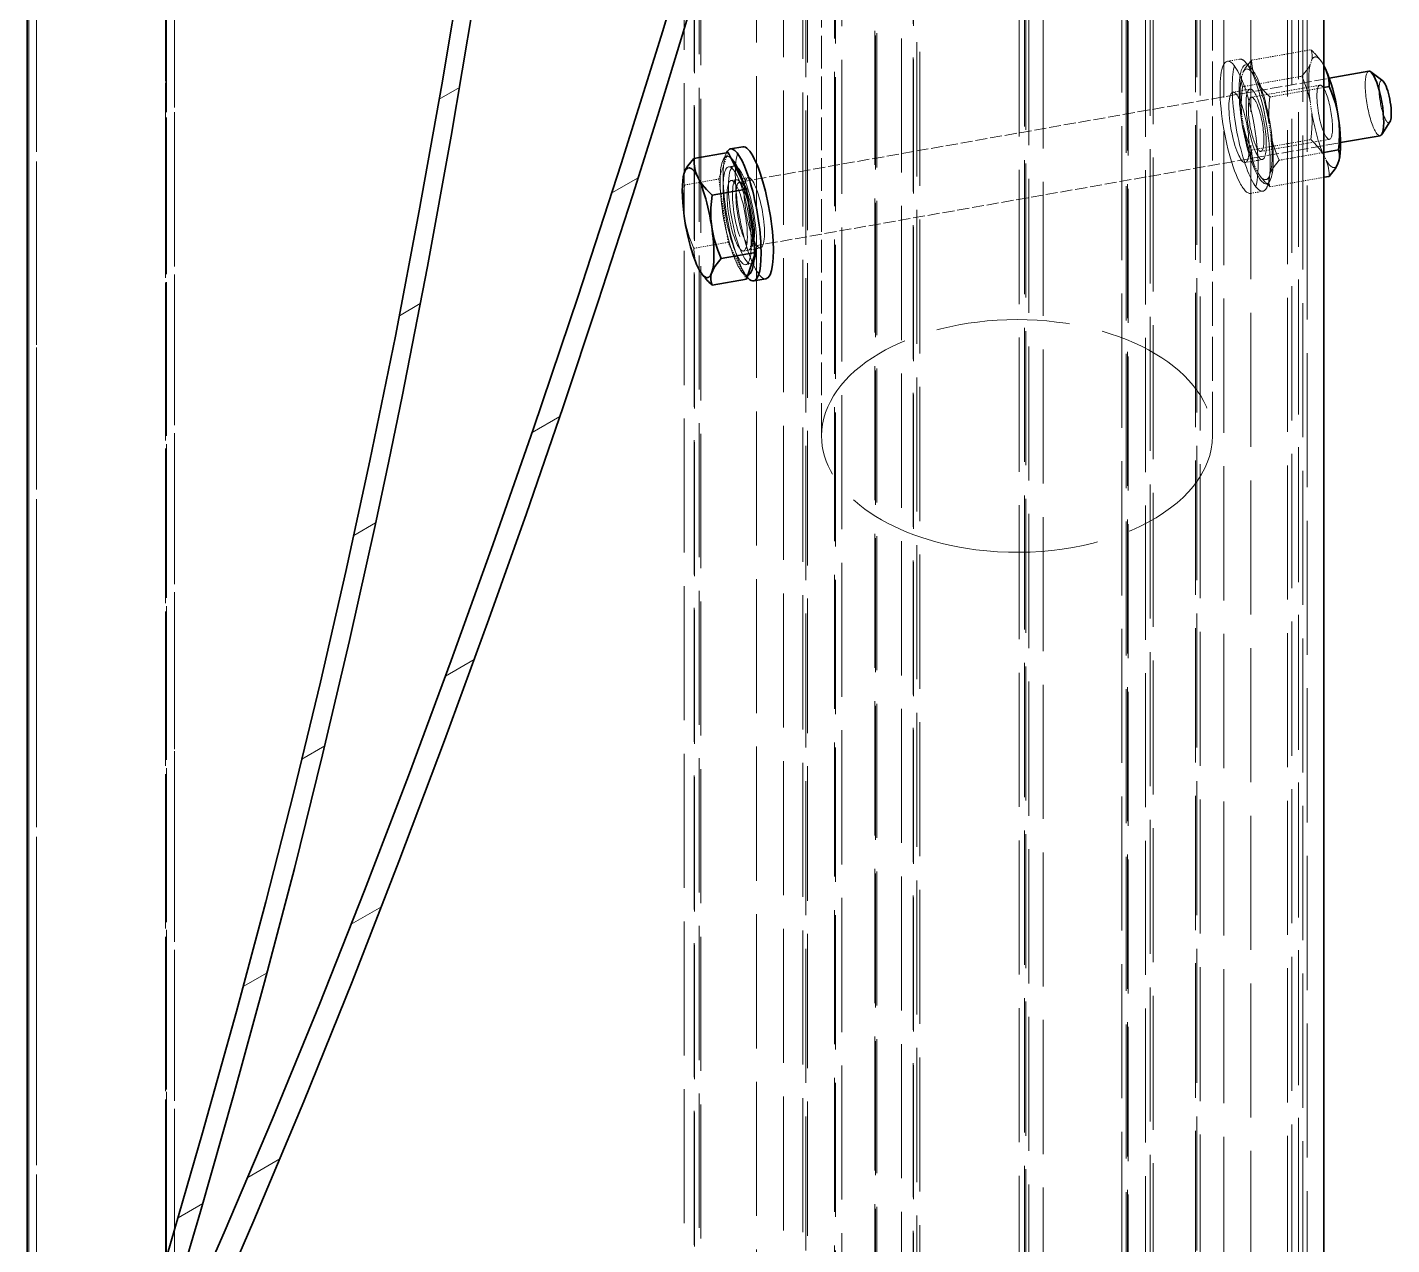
# Model space of a CAD drawing. Header units: millimetres. Extents: x 11674 to 41081, y 10956 to 31751.
# Drawn here: x 22331.5 to 22453.7, y 18939.6 to 19048.5 of the extents above; entities that cross this region are included whole.
import ezdxf

# ---------------------------------------------------------------- set-up
doc = ezdxf.new("R2010")
doc.units = ezdxf.units.MM
doc.linetypes.add('DASHED', pattern=[15, 12, -3])

# ---------------------------------------------------------------- blocks, each defined once
blk = doc.blocks.new('A$C55E021B5')
at = {"color": 7, "linetype": 'DASHED', "lineweight": 13}
for p, q in [((1304.988208062234, 385.9509767550335), (1304.988208062234, 1035.811359586456)), ((1292.613485611728, 377.0206962487719), (1292.613485611728, 1028.381170282402)), ((1293.344991788486, 376.5421044417017), (1293.344991788486, 1027.979711635999)), ((1293.446157536338, 376.7561089082446), (1293.446157536338, 1028.1593838353)), ((1216.541420866022, 312.7213948656863), (1216.541420866022, 971.2303047292226)), ((1216.417366939932, 312.418355385802), (1216.417366939932, 970.9437447375676)), ((1217.023445899933, 311.840886648657), (1217.023445899933, 970.3971750410565)), ((1214.860055292127, 310.775213069428), (1214.860055292127, 969.3866619714827)), ((1216.135842347503, 311.055593253026), (1216.135842347503, 969.6528514845122)), ((1245.651063722893, 304.1908563925244), (1245.651063722893, 963.0930995991512)), ((1247.010163747225, 304.597235997353), (1247.010163747225, 963.4840296836628)), ((1245.513734653461, 303.2198254304531), (1245.513734653461, 962.1572019907471)), ((1246.084565818877, 302.4922102439741), (1246.084565818877, 961.4549926821201)), ((1246.119813613463, 302.6534574597899), (1246.119813613463, 961.610632294236)), ((1205.285930331782, 298.6959770000831), (1205.285930331782, 957.7718270387559)), ((1205.026836154037, 297.9521112070943), (1205.026836154037, 957.0467295518902)), ((1205.687846741741, 296.8082744992862), (1205.687846741741, 955.9288709264074)), ((1207.260722350897, 295.1496826627117), (1207.260722350897, 954.3031236256065)), ((1207.326640304163, 295.5702529379923), (1207.326640304163, 954.7160263611295)), ((1207.436961323358, 295.3803954994364), (1207.436961323358, 954.5297165902157)), ((1240.537386939264, 290.236048556777), (1240.537386939264, 949.4510587192199)), ((1236.378604951882, 288.7848236151331), (1236.378604951882, 948.0075013172172)), ((1238.105289118816, 288.9440108947747), (1238.105289118816, 948.1661163925019)), ((1235.955173654351, 288.4899094384455), (1235.955173654351, 947.7136171085585)), ((1235.959293526466, 288.4526017079188), (1235.959293526466, 947.6765382597514)), ((1201.096478185602, 287.1477466661308), (1201.096478185602, 946.3732853904658)), ((1236.096622595898, 287.1484333114058), (1236.096622595898, 946.3742009175767)), ((1198.701001450405, 285.3242455051804), (1198.701001450405, 944.5456643575162)), ((1200.814495829618, 285.5176506113785), (1200.814495829618, 944.7399849908252)), ((1201.234265018706, 285.8474692598975), (1201.234265018706, 945.070948048291)), ((1201.238384890705, 285.8103904112068), (1201.238384890705, 945.0338691994839)), ((1196.273023502072, 284.0555537850887), (1196.273023502072, 943.2694195384684)), ((1229.756597221698, 279.0707374448248), (1229.756597221698, 938.2177697178267)), ((1229.932836194275, 279.2930960965168), (1229.932836194275, 938.4443626824359)), ((1229.866918240892, 278.8880897824711), (1229.866918240892, 938.031459946913)), ((1232.891819877885, 276.6984922105039), (1232.891819877885, 935.7920805872709)), ((1233.553288229261, 275.6100448940706), (1233.553288229261, 934.6744508435077)), ((1233.4457137914, 275.1495347477321), (1233.4457137914, 934.200665553828)), ((1192.003462732057, 271.955260591727), (1192.003462732057, 930.8995036054694)), ((1192.011702476171, 272.027472794085), (1192.011702476171, 930.9743479482422)), ((1192.609541691942, 271.4288324920053), (1192.609541691942, 930.3529339089582)), ((1191.60795501199, 269.928283526242), (1191.60795501199, 928.7910446253663)), ((1192.998182958559, 270.4003522025014), (1192.998182958559, 929.28314045773)), ((1191.232588888714, 265.457993433025), (1191.232588888714, 924.1021724299353)), ((1226.183752597528, 263.2696547109226), (1226.183752597528, 921.7868043185736)), ((1227.531866296296, 263.6164106113429), (1227.531866296296, 922.1546173430106)), ((1225.909094458548, 262.4216477069131), (1225.909094458548, 920.886154504522)), ((1226.46756600785, 261.738550027163), (1226.46756600785, 920.1589970817149)), ((1226.514715654994, 261.9080369869771), (1226.514715654994, 920.3395848080108)), ((1207.823313772082, 240.7746953671158), (1207.823313772082, 897.1659909793234))]:
    blk.add_line(p, q, dxfattribs=at)
at = {"color": 7, "linetype": 'DASHED', "lineweight": 13, "ltscale": 0.3285686492919922}
blk.add_line((1199.70121483969, 810.0375628500769), (1199.70121483969, 1007.17870636427), dxfattribs=at)
at = {"color": 7, "linetype": 'DASHED', "lineweight": 13, "ltscale": 0.2436740875244141}
blk.add_line((1234.700901486431, 810.037333968241), (1234.700901486431, 956.2417523230251), dxfattribs=at)
at = {"color": 7, "lineweight": 35}
blk.add_line((1189.732955450061, 265.4537591199914), (1189.732955450061, 907.4464451202948), dxfattribs=at)
at = {"color": 7, "linetype": 'DASHED', "lineweight": 13, "ltscale": 0.2370201110839844}
blk.add_line((1292.613485611728, 732.7746261902212), (1292.613485611728, 874.986659613467), dxfattribs=at)
at = {"color": 7, "linetype": 'DASHED', "lineweight": 13, "ltscale": 0.2415538787841797}
blk.add_line((1293.344991788486, 730.3235311818135), (1293.344991788486, 875.2558245896653), dxfattribs=at)
at = {"color": 7, "linetype": 'DASHED', "lineweight": 13, "ltscale": 0.2426151275634766}
blk.add_line((1293.446157536338, 729.5663902454835), (1293.446157536338, 875.1354327721347), dxfattribs=at)
at = {"color": 7, "linetype": 'DASHED', "lineweight": 13, "ltscale": 0.2966709136962891}
blk.add_line((1305.675768936737, 697.4323035151756), (1305.675768936737, 875.4348101435753), dxfattribs=at)
at = {"color": 7, "linetype": 'DASHED', "lineweight": 13, "ltscale": 0.2952529907226563}
blk.add_line((1305.805773789165, 698.223547837144), (1305.805773789165, 875.375300880085), dxfattribs=at)
at = {"color": 7, "linetype": 'DASHED', "lineweight": 13, "ltscale": 0.2878299713134765}
blk.add_line((1304.988208062234, 697.306418534863), (1304.988208062234, 870.0043609729328), dxfattribs=at)
at = {"color": 7, "lineweight": 13, "ltscale": 0.28529052734375}
blk.add_line((1305.675768936737, 699.1180178430222), (1305.675768936737, 870.2922942552541), dxfattribs=at)
at = {"color": 7, "lineweight": 35, "ltscale": 0.2864715576171875}
blk.add_line((1305.805773789165, 698.2755040017946), (1305.805773789165, 870.1583984125464), dxfattribs=at)
at = {"color": 7, "linetype": 'DASHED', "lineweight": 13, "ltscale": 0.008982550977499514}
for p, q in [((1196.20023909524, 843.6644165655889), (1190.892470560022, 844.599627528718)), ((1197.020093639949, 841.2911413632391), (1191.712325104731, 842.2263523263682)), ((1196.20023909524, 835.6254017202009), (1190.892470560022, 836.56061268333))]:
    blk.add_line(p, q, dxfattribs=at)
at = {"color": 7, "lineweight": 35, "ltscale": 0.0008120490604343132}
blk.add_line((1189.515517756678, 842.7401919280237), (1189.732955450061, 843.1762117236212), dxfattribs=at)
at = {"color": 7, "linetype": 'DASHED', "lineweight": 13, "ltscale": 0.0002538514078040173}
blk.add_line((1189.732955450061, 843.1762117236212), (1189.800704457666, 843.3126252659422), dxfattribs=at)
at = {"color": 7, "linetype": 'DASHED', "lineweight": 13, "ltscale": 0.0002072167291069882}
blk.add_line((1189.99571173625, 843.6097138196055), (1190.070784960975, 843.7088196313998), dxfattribs=at)
at = {"color": 7, "linetype": 'DASHED', "lineweight": 13, "ltscale": 0.0007275671801478094}
for p, q in [((1190.816939571741, 843.692340143054), (1190.9593040404, 843.2796662892506)), ((1196.953260159571, 842.6111026027065), (1197.095624628229, 842.1984287489031))]:
    blk.add_line(p, q, dxfattribs=at)
at = {"color": 7, "linetype": 'DASHED', "lineweight": 13, "ltscale": 0.001168544825767795}
blk.add_line((1196.315595513544, 843.0546754971438), (1196.815015562912, 843.546771329391), dxfattribs=at)
at = {"color": 7, "linetype": 'DASHED', "lineweight": 13, "ltscale": 0.001849244683494399}
blk.add_line((1198.369580629384, 843.5643952266837), (1197.276898999917, 843.7571136874903), dxfattribs=at)
at = {"color": 7, "lineweight": 35, "ltscale": 0.002230787244095955}
blk.add_line((1184.468674453427, 841.8230626256263), (1185.543503303881, 842.620715637604), dxfattribs=at)
at = {"color": 7, "lineweight": 35, "ltscale": 0.005985229472659262}
blk.add_line((1189.248641598373, 842.0510288810183), (1185.711960295783, 842.674045092921), dxfattribs=at)
at = {"color": 7, "linetype": 'DASHED', "lineweight": 13, "ltscale": 0.08934490195527259}
blk.add_line((1242.042513540699, 832.7499598871509), (1189.248641598373, 842.0510288810183), dxfattribs=at)
at = {"color": 7, "linetype": 'DASHED', "lineweight": 13, "ltscale": 0.001065560214113664}
for p, q in [((1195.652296108063, 841.6589543876762), (1195.937025045379, 842.2313877255947)), ((1195.937025045379, 834.1923728802067), (1195.652296108063, 833.6199395422882))]:
    blk.add_line(p, q, dxfattribs=at)
at = {"color": 7, "lineweight": 35, "ltscale": 0.0008126741380873633}
for p, q in [((1189.732955450061, 841.2224768285232), (1189.252761470372, 841.3071630880295)), ((1189.732955450061, 833.1834619831352), (1189.252761470372, 833.2681482426415))]:
    blk.add_line(p, q, dxfattribs=at)
at = {"color": 7, "linetype": 'DASHED', "lineweight": 13, "ltscale": 0.008169876850413576}
for p, q in [((1194.560530005707, 840.3719521249004), (1189.732955450061, 841.2224768285232)), ((1194.560530005707, 832.3329372795124), (1189.732955450061, 833.1834619831352))]:
    blk.add_line(p, q, dxfattribs=at)
at = {"color": 7, "linetype": 'DASHED', "lineweight": 13, "ltscale": 0.0103846880091827}
for p, q in [((1196.221296219257, 840.3474617741595), (1190.084975631427, 841.428470432671)), ((1195.368024934185, 835.5040943755594), (1189.231704346472, 836.5851030340709))]:
    blk.add_line(p, q, dxfattribs=at)
at = {"color": 7, "linetype": 'DASHED', "lineweight": 13, "ltscale": 0.002595934534808509}
blk.add_line((1197.883893487029, 840.807056393387), (1196.349927780902, 841.0771368966962), dxfattribs=at)
at = {"color": 7, "lineweight": 13, "ltscale": 0.003487659132317661}
blk.add_line((1268.91918572782, 840.1835824179288), (1267.106899774386, 841.229801045527), dxfattribs=at)
at = {"color": 7, "linetype": 'DASHED', "lineweight": 13, "ltscale": 0.001658902150394091}
blk.add_line((1190.9593040404, 839.9590493893775), (1190.816939571741, 838.9739421976556), dxfattribs=at)
at = {"color": 7, "lineweight": 35, "ltscale": 0.002230723413478284}
blk.add_line((1183.818650191286, 838.1337171742052), (1184.556107294382, 837.0167740758334), dxfattribs=at)
at = {"color": 7, "lineweight": 35, "ltscale": 0.001659011446105671}
blk.add_line((1188.356918173828, 838.0547529592004), (1188.499740406158, 839.0398601509223), dxfattribs=at)
at = {"color": 7, "linetype": 'DASHED', "lineweight": 13, "ltscale": 0.001658524603748294}
for p, q in [((1194.493696525213, 836.9737443006888), (1194.636060993871, 837.9586226105748)), ((1197.095624628229, 838.87781184903), (1196.953260159571, 837.8929335390276))]:
    blk.add_line(p, q, dxfattribs=at)
at = {"color": 7, "lineweight": 35, "ltscale": 0.005983726737842129}
blk.add_line((1188.231948720626, 836.2861834261857), (1184.696182945147, 836.9091996380885), dxfattribs=at)
at = {"color": 7, "linetype": 'DASHED', "lineweight": 13, "ltscale": 0.08934722224600522}
blk.add_line((1241.027193953618, 826.9848855505988), (1188.231948720626, 836.2861834261857), dxfattribs=at)
at = {"color": 7, "lineweight": 35, "ltscale": 0.002200138049019655}
blk.add_line((1189.732955450061, 835.4123127807688), (1188.432906925664, 835.6414234449912), dxfattribs=at)
at = {"color": 7, "lineweight": 35, "ltscale": 0.001849178463723555}
for p, q in [((1241.76098894827, 835.919972574251), (1242.853670577737, 835.7274829951639)), ((1239.679080254966, 824.1018906187091), (1240.771761884433, 823.909401039622))]:
    blk.add_line(p, q, dxfattribs=at)
at = {"color": 7, "lineweight": 35, "ltscale": 0.0007278163472715668}
blk.add_line((1188.499740406158, 834.3214622055239), (1188.356918173828, 834.7341360593273), dxfattribs=at)
at = {"color": 7, "linetype": 'DASHED', "lineweight": 13, "ltscale": 0.001065900208875264}
blk.add_line((1189.800704457666, 835.2736104205542), (1189.515517756678, 834.7011770826357), dxfattribs=at)
at = {"color": 7, "linetype": 'DASHED', "lineweight": 13, "ltscale": 0.0067824129302322}
blk.add_line((1193.740675460882, 834.7062124818622), (1189.732955450061, 835.4123127807688), dxfattribs=at)
at = {"color": 7, "linetype": 'DASHED', "lineweight": 13, "ltscale": 0.002596685920268853}
blk.add_line((1196.773816842106, 834.504109867994), (1195.239393372423, 834.7741903713031), dxfattribs=at)
at = {"color": 7, "lineweight": 35, "ltscale": 0.006130292342476589}
blk.add_line((1243.073854852453, 835.4063618544315), (1241.43414576292, 832.113897413743), dxfattribs=at)
at = {"color": 7, "linetype": 'DASHED', "lineweight": 13, "ltscale": 0.004184826960004457}
blk.add_line((1243.893709397162, 833.0330866520817), (1243.073854852453, 835.4063618544315), dxfattribs=at)
at = {"color": 7, "lineweight": 35, "ltscale": 0.005195824441142524}
for p, q in [((1243.073854852453, 835.4063618544315), (1246.144075082368, 834.8655142024218)), ((1241.43414576292, 832.113897413743), (1244.504365992834, 831.5730497617333)), ((1240.614291218095, 826.4481577707047), (1243.684511448009, 825.907310118695))]:
    blk.add_line(p, q, dxfattribs=at)
at = {"color": 7, "linetype": 'DASHED', "lineweight": 13, "ltscale": 0.001168154233697573}
for p, q in [((1243.516969983335, 834.7389425767178), (1243.216219321112, 835.3720295870735)), ((1194.531690901131, 832.9275721503946), (1194.832441563238, 832.2944851400389))]:
    blk.add_line(p, q, dxfattribs=at)
at = {"color": 7, "linetype": 'DASHED', "lineweight": 13, "ltscale": 0.0007272065766233501}
blk.add_line((1194.636060993871, 833.2404535470123), (1194.493696525213, 833.6528985189798), dxfattribs=at)
at = {"color": 7, "linetype": 'DASHED', "lineweight": 13, "ltscale": 0.0002076782993627506}
blk.add_line((1195.457288829362, 833.3228509886249), (1195.381757841198, 833.2237451768306), dxfattribs=at)
at = {"color": 7, "linetype": 'DASHED', "lineweight": 13, "ltscale": 0.002596752075043176}
blk.add_line((1241.274844042244, 833.1624048591184), (1242.809267511926, 832.8920954740897), dxfattribs=at)
at = {"color": 7, "linetype": 'DASHED', "lineweight": 13, "ltscale": 0.0008118565768737392}
blk.add_line((1242.544680171399, 834.1978660429886), (1243.024416387416, 834.1134086653183), dxfattribs=at)
at = {"color": 7, "linetype": 'DASHED', "lineweight": 13, "ltscale": 0.009541252901002521}
blk.add_line((1243.073854852453, 827.3673470090434), (1243.893709397162, 833.0330866520817), dxfattribs=at)
at = {"color": 7, "linetype": 'DASHED', "lineweight": 13, "ltscale": 0.005195824441142524}
for p, q in [((1243.893709397162, 833.0330866520817), (1246.963929627076, 832.492239000072)), ((1243.073854852453, 827.3673470090434), (1246.144075082368, 826.8264993570338))]:
    blk.add_line(p, q, dxfattribs=at)
at = {"color": 7, "lineweight": 35, "ltscale": 7.965321738365593e-06}
blk.add_line((1247.00238176655, 833.5407464455639), (1247.001008475883, 833.5453240812349), dxfattribs=at)
at = {"color": 7, "lineweight": 13, "ltscale": 0.00453003130393368}
blk.add_line((1253.4742430474, 831.7799588931084), (1251.120422796565, 833.1390589173243), dxfattribs=at)
at = {"color": 7, "linetype": 'DASHED', "lineweight": 13, "ltscale": 0.001849178463723555}
blk.add_line((1196.287671936079, 831.7465421528614), (1195.194990306612, 831.9390317319485), dxfattribs=at)
at = {"color": 7, "lineweight": 35, "ltscale": 0.009541252901002521}
blk.add_line((1241.43414576292, 832.113897413743), (1240.614291218095, 826.4481577707047), dxfattribs=at)
at = {"color": 7, "linetype": 'DASHED', "lineweight": 13, "ltscale": 0.006129950877758732}
blk.add_line((1241.43414576292, 824.0751114501909), (1243.073854852453, 827.3673470090434), dxfattribs=at)
at = {"color": 7, "linetype": 'DASHED', "lineweight": 13, "ltscale": 0.002596000708730646}
blk.add_line((1240.16476739732, 826.8594583337253), (1241.698733103447, 826.5891489486967), dxfattribs=at)
at = {"color": 7, "lineweight": 35, "ltscale": 0.00418446640021392}
blk.add_line((1240.614291218095, 826.4481577707047), (1241.43414576292, 824.0751114501909), dxfattribs=at)
at = {"color": 7, "linetype": 'DASHED', "lineweight": 13, "ltscale": 0.000811105203359594}
blk.add_line((1241.004305775379, 825.4525220169744), (1241.483584227957, 825.3680646393041), dxfattribs=at)
at = {"color": 7, "linetype": 'DASHED', "lineweight": 13, "ltscale": 0.0008453854571014328}
blk.add_line((1241.733065370805, 824.6118392299686), (1241.371889918097, 824.2556991764868), dxfattribs=at)
at = {"color": 7, "lineweight": 35, "ltscale": 0.0002545226505759098}
blk.add_line((1245.418062068391, 824.5466079219768), (1245.325593828326, 824.4250716954994), dxfattribs=at)
at = {"color": 7, "lineweight": 35, "ltscale": 0.0003234271679168968}
blk.add_line((1241.371889918097, 824.2556991764868), (1241.233645321438, 824.1195145158854), dxfattribs=at)
at = {"color": 7, "lineweight": 35, "ltscale": 0.005195890635127617}
blk.add_line((1241.43414576292, 824.0751114501909), (1244.504365992834, 823.5340349163453), dxfattribs=at)
at = {"color": 7, "lineweight": 13, "ltscale": 0.00360850529196332}
blk.add_line((1272.496150224106, 820.7977532070654), (1270.621150662293, 821.8803640380793), dxfattribs=at)
at = {"color": 7, "lineweight": 13, "ltscale": 0.004742290305703595}
blk.add_line((1260.60619938896, 810.341975620744), (1258.14205811893, 811.7647047804494), dxfattribs=at)
at = {"color": 7, "lineweight": 13, "ltscale": 0.003761618408482037}
blk.add_line((1276.57345029687, 801.1233040686056), (1274.618799874661, 802.2516912560968), dxfattribs=at)
at = {"color": 7, "lineweight": 13, "ltscale": 0.004968744873646462}
blk.add_line((1268.369411686421, 788.5393836689473), (1265.787625180194, 790.0300907180936), dxfattribs=at)
at = {"color": 7, "lineweight": 13, "ltscale": 0.003936971688708721}
blk.add_line((1281.223412589388, 781.1181207543996), (1279.17766721778, 782.2991507519328), dxfattribs=at)
at = {"color": 7, "lineweight": 13, "ltscale": 0.005220654711644239}
blk.add_line((1276.815149459158, 766.3426572876342), (1274.102442573509, 767.9088953250612), dxfattribs=at)
at = {"color": 7, "lineweight": 13, "ltscale": 0.00412036958104147}
blk.add_line((1286.476249496787, 760.7648082491069), (1284.335289303664, 762.0009987561789), dxfattribs=at)
at = {"color": 7, "lineweight": 13, "ltscale": 0.005534264821588686}
blk.add_line((1286.065177815603, 743.681758651539), (1283.189507100717, 745.3420671015338), dxfattribs=at)
at = {"color": 7, "lineweight": 13, "ltscale": 0.004300831621016475}
blk.add_line((1292.313650476732, 740.0741239964555), (1290.078848752761, 741.3643306042359), dxfattribs=at)
at = {"color": 7, "lineweight": 35}
for points in [[(1304.988208062234, 697.306418534863), (1300.416523339329, 706.782124328689), (1298.19453899526, 711.4707676424005), (1294.858358134152, 718.656968966272), (1292.465627980288, 723.927200889244), (1290.10997667523, 729.212539009779), (1285.511283901971, 739.8232695628249), (1281.055871124598, 750.4843541081354), (1276.734125308212, 761.1960215271974), (1272.535975654362, 771.9612472835288), (1268.451351364478, 782.7811757857271), (1264.477048093904, 793.6526026890206), (1261.128965380005, 803.0953495062713), (1257.866942216395, 812.5687664823199), (1254.692809657296, 822.0719380900555), (1251.606567702591, 831.6032621570921), (1249.368561633615, 838.7141613745189), (1247.16992323134, 845.8669459581433), (1244.978151282514, 853.1620950105425), (1242.83627556228, 860.4435111559287), (1238.823062388561, 874.4769398839271), (1234.923374579041, 888.553627268906), (1231.117986063808, 902.6683090295701)], [(1292.613485611728, 728.6309504005185), (1288.174094559145, 738.7456941310375), (1283.865166122545, 748.9172005435976), (1279.688989119706, 759.1159438882314), (1275.632746170959, 769.3533682541747), (1271.689570822738, 779.6269559416978), (1267.852596621597, 789.9408268229163), (1264.11541487764, 800.3000162970566), (1260.478483354309, 810.7042954823992), (1256.484496250385, 822.5402302169532), (1252.636535723679, 834.4008841840841), (1248.924988739294, 846.3054834533541), (1245.332918045329, 858.2721096857276), (1243.064241817556, 866.0547769348195), (1240.840426419149, 873.8401907651278), (1236.49258807952, 889.4643478812941), (1232.922032273127, 902.6683090295701)], [(1274.668696103254, 802.017316310812), (1273.445094094248, 807.7794151843118), (1272.258113170377, 813.5607401274901), (1269.988063651937, 825.1904523760604), (1267.859005311489, 836.8766984249523), (1265.876889075371, 848.5576801927818), (1264.038052835138, 860.2036430479784), (1262.983365581589, 867.2696814360388), (1261.968503758064, 874.3412129869976), (1260.042692440431, 888.4980089956953), (1258.231779777663, 902.6683090295701)], [(1305.675768936737, 699.1180178430222), (1303.14479418633, 706.1817674133054), (1301.94270706478, 709.6152230319858), (1300.204578808844, 714.7169979630562), (1298.409230107194, 720.183381573559), (1296.612965878434, 725.8459168715926), (1294.96089717267, 731.2079303892388), (1293.325765718808, 736.6477637130592), (1290.115927601568, 747.6661327206821), (1287.077750821118, 758.5412217325356), (1284.459343229755, 768.337362021819), (1281.950798894031, 778.1632569427893), (1279.558068740167, 788.0182198501716), (1277.28573040395, 797.9011063351354), (1275.133783885263, 807.8103142249456), (1272.856867913375, 818.9609769028903), (1270.712245611692, 830.1816774062172), (1268.699459216659, 841.4495275566878), (1266.821255309842, 852.7173777072749), (1265.073514019008, 863.9623396795068), (1263.206296437638, 876.8488417956105), (1261.457639619694, 889.7522811636154), (1259.803739859592, 902.6683090295701)], [(1189.515517756678, 842.7401919280237), (1189.355300509007, 842.2213169271417), (1189.267409904496, 841.6356084458821), (1189.252761470372, 841.3071630880295)], [(1188.499740406158, 839.0398601509223), (1188.714889281648, 839.8892404457147), (1189.039901412776, 840.8075141569425), (1189.252761470372, 841.3071630880295)], [(1188.356918173828, 838.0547529592004), (1188.322128142914, 837.1735580967797), (1188.371566607952, 836.1893664321688), (1188.432906925664, 835.6414234449912)], [(1188.499740406158, 834.3214622055239), (1188.714889281648, 833.9431206190784), (1189.252761470372, 833.2681482426415)], [(1244.504365992834, 831.5730497617333), (1245.005617096424, 832.0788785009936), (1245.381898746811, 832.5393886473321), (1245.615815928424, 832.8934687647561), (1245.801667935782, 833.2470911186247), (1245.944032404441, 833.6048333446088), (1246.048860260853, 833.9847771035566), (1246.116151504903, 834.3985953661904), (1246.144075082368, 834.8655142024218)], [(1247.001008475883, 833.5453240812349), (1246.870088096344, 833.8675896309142), (1246.665010019191, 834.2152610584453), (1246.144075082368, 834.8655142024218)], [(1244.50482375639, 828.5490636518516), (1244.600954105015, 829.4609286731866), (1244.605073977131, 830.445578101353), (1244.504365992834, 831.5730497617333)], [(1244.50482375639, 828.5490636518516), (1244.3107320048, 827.6360542216862), (1243.998079490018, 826.6662821093632), (1243.684511448009, 825.907310118695)], [(1243.684511448009, 825.907310118695), (1244.049806772833, 825.4733502591553), (1244.305238842018, 825.1005018356082), (1244.545106950085, 824.5759047901083), (1244.60049634146, 824.3259658837051), (1244.614229248356, 824.0732803958526), (1244.584474616669, 823.8137284545519), (1244.504365992834, 823.5340349163453)], [(1293.344991788486, 730.3235311818135), (1290.284842357025, 740.6531949061027), (1287.332267363192, 751.0139865527453), (1284.555931342053, 761.1669535409019), (1281.899071611217, 771.3311357363418), (1279.365808042916, 781.5159172923595), (1276.955225110039, 791.7418975690671), (1274.668696103254, 802.017316310812)]]:
    blk.add_lwpolyline(points, dxfattribs=at)
at = {"color": 7, "linetype": 'DASHED', "lineweight": 13}
for points in [[(1190.9593040404, 843.2796662892506), (1191.174452916006, 842.9013247028051), (1191.712325104731, 842.2263523263682)], [(1195.937025045379, 842.2313877255947), (1196.097700056722, 842.7502627264766), (1196.185590661116, 843.3359712077363), (1196.20023909524, 843.6644165655889)], [(1196.953260159571, 842.6111026027065), (1196.737653520409, 842.989444189152), (1196.20023909524, 843.6644165655889)], [(1190.9593040404, 839.9590493893775), (1191.174452916006, 840.8084296840534), (1191.499465047018, 841.7267033952812), (1191.712325104731, 842.2263523263682)], [(1195.652296108063, 841.6589543876762), (1195.311720015699, 841.1721228363749), (1194.848921051584, 840.652332308382), (1194.560530005707, 840.3719521249004)], [(1194.636060993871, 837.9586226105748), (1194.67130878834, 838.8400463548314), (1194.621870323419, 839.8240091377229), (1194.560530005707, 840.3719521249004)], [(1197.095624628229, 838.87781184903), (1197.130872422698, 839.7592355932866), (1197.081433957661, 840.7431983760616), (1197.020093639949, 841.2911413632391)], [(1190.816939571741, 838.9739421976556), (1190.781691777272, 838.092518453399), (1190.83113024231, 837.1085556705075), (1190.892470560022, 836.56061268333)], [(1194.493696525213, 836.9737443006888), (1194.278089886167, 836.124135124177), (1193.953535518594, 835.2058614129492), (1193.740675460882, 834.7062124818622)], [(1196.953260159571, 837.8929335390276), (1196.737653520409, 837.0433243625157), (1196.413099152953, 836.1250506512879), (1196.20023909524, 835.6254017202009)], [(1189.800704457666, 835.2736104205542), (1190.141280549913, 835.7606708536914), (1190.603621750473, 836.2804613815679), (1190.892470560022, 836.56061268333)], [(1195.937025045379, 834.1923728802067), (1196.097700056722, 834.7112478810886), (1196.185590661116, 835.2969563623483), (1196.20023909524, 835.6254017202009)], [(1189.515517756678, 834.7011770826357), (1189.355300509007, 834.1823020817537), (1189.267409904496, 833.5965936004941), (1189.252761470372, 833.2681482426415)], [(1194.493696525213, 833.6528985189798), (1194.278089886167, 834.0314689871448), (1193.740675460882, 834.7062124818622)], [(1241.027193953618, 826.9848855505988), (1241.050997659084, 826.9766458063677), (1241.055575294755, 826.973670343199), (1241.049166604746, 826.9805367966474), (1241.02124302728, 827.0263131531246), (1240.946169802672, 827.2670967883023), (1240.888949357075, 827.7756721090118), (1240.904055554754, 828.6451940004772), (1241.053286476861, 829.8715425909322), (1241.333437778623, 831.1386321386381), (1241.628237514393, 832.0193692375033), (1241.758700130376, 832.3098202194378)], [(1241.758700130376, 832.3098202194378), (1241.959658335414, 832.6419276858505), (1242.04800670348, 832.734395925916), (1242.071352645275, 832.7499598871509), (1242.073641463052, 832.7506465325423), (1242.072725935941, 832.7504176507064), (1242.061739610377, 832.748815478204), (1242.042513540699, 832.7499598871509)], [(1246.998261894551, 829.6998812541424), (1247.071046301382, 830.6341766901605), (1247.047700359471, 831.6634580658574), (1246.963929627076, 832.492239000072)], [(1246.998261894551, 829.6998812541424), (1246.832093720426, 828.8006047307572), (1246.557893345002, 827.8633338316868), (1246.144075082368, 826.8264993570338)], [(1245.325593828326, 824.4250716954994), (1245.615815928424, 824.8544539193681), (1245.801667935782, 825.2080762733531), (1245.944032404441, 825.5658184993372), (1246.048860260853, 825.9459911400045), (1246.116151504903, 826.3595805209188), (1246.144075082368, 826.8264993570338)]]:
    blk.add_lwpolyline(points, dxfattribs=at)
for centre, radius, start, end in [((1195.636274383272, 839.3905070417386), 7.044939379133527, 132.324032173123, 142.1902609192897), ((1192.357771731316, 844.0182678012934), 1.575481938732476, 158.3609250242824, 191.9481821921878), ((1193.720991627648, 840.9285926198645), 4.588316978805439, 142.7039628618632, 148.6966308201371), ((1195.554792468654, 841.8725010906637), 1.575481938718956, 338.3609268469012, 11.94818401417491), ((1193.095228834412, 832.914297006937), 1.575481938755681, 338.3609268469012, 11.94818401417491), ((1189.816726182456, 837.5420577664918), 7.044939379557687, 312.3240271658529, 322.1902627411486), ((1191.732008938081, 836.0039721883659), 4.588316978556816, 322.703961268663, 328.6966326429962), ((1245.504121618564, 833.0726832003857), 1.569953767687488, 338.312958427371, 17.51951467847993)]:
    blk.add_arc(centre, radius, start, end, dxfattribs=at)
at = {"color": 7, "lineweight": 35}
for centre, radius, start, end in [((1189.898208096958, 835.0600637175667), 1.575481938754832, 158.3609250242824, 191.9481821921878), ((1239.761019933139, 828.7424687580497), 7.043988290096507, 312.3235217303609, 322.1929948164451)]:
    blk.add_arc(centre, radius, start, end, dxfattribs=at)
at = {"color": 7, "linetype": 'DASHED', "lineweight": 13}
for centre, major_axis, ratio, start_param, end_param in [((1189.658339988891, 839.0069011742307), (0.8720395911743072, 4.948881900359807), 0.2283205174100355, 5.993223768427595, 6.701590667075903), ((1189.658339988891, 839.0069011742307), (0.8720395911743072, 4.948881900359807), 0.2283205174100355, 0.4184053598963184, 0.5571525852215409), ((1189.658339988891, 839.0069011742307), (0.8720395911743072, 4.948881900359807), 0.2283205174100355, 4.946026217231023, 5.79314034120452), ((1196.235944653265, 837.8480727096612), (1.040954346630117, 5.909040977781386), 0.2283205174100353, 0.3106254437776768, 2.830977094736215), ((1195.794660576721, 837.9256636339996), (0.9370420173930745, 5.318068215468509), 0.2283205174100353, 2.830977183577708, 6.593810764086323), ((1196.235944653265, 837.8480727096612), (1.040954346630117, 5.909040977781386), 0.2283205174100353, 3.141633175365724, 6.283225828955519), ((1197.328626282731, 837.6555831306905), (1.040954346630117, 5.909040977781386), 0.2283205174100353, 4.052177593057899e-05, 3.141633175365724), ((1195.794660576721, 837.9256636339996), (0.9370420173930745, 5.318068215468509), 0.2283205174100353, 0.3106254569067361, 0.6571942988330824), ((1195.794660576721, 837.9256636339996), (0.8720395911743072, 4.948881900359807), 0.2283205174100355, 5.993223768427595, 6.840337892401132), ((1196.235944653265, 837.8480727096612), (1.040954346630117, 5.909040977781386), 0.2283205174100353, 4.052177593252331e-05, 0.3106254437776768), ((1197.328626282731, 837.6555831306905), (1.040954346630117, 5.909040977781386), 0.2283205174100353, 3.798786952422878, 6.283225828955517), ((1184.245285833706, 839.9604226800438), (0.3341674023922542, 1.897658858379575), 0.2283205174100355, 2.904860773398638, 6.519911928969082), ((1185.204300502301, 839.7915079245868), (0.507659793497274, 2.882537168306882), 0.2283205174100355, 3.141633175365721, 6.283225828955518), ((1195.794660576721, 837.9256636339996), (0.9370420173930745, 5.318068215468509), 0.2283205174100353, 0.6571942988330824, 2.830977183577708), ((1195.794660576721, 837.9256636339996), (0.8720395911743072, 4.948881900359807), 0.2283205174100355, 0.7572360124446305, 1.604350136418157), ((1195.794660576721, 837.9256636339996), (0.8720395911743072, 4.948881900359807), 0.2283205174100355, 4.946026217231026, 5.79314034120452), ((1189.658339988891, 839.0069011742307), (0.4266356425062752, 2.421798140214), 0.2283205174100355, 0.6571942988330763, 3.141633175365722), ((1189.658339988891, 839.0069011742307), (0.4266356425062752, 2.421798140214), 0.2283205174100355, 3.141633175365722, 6.283225828955515), ((1189.658339988891, 839.0069011742307), (0.4266356425062752, 2.421798140214), 0.2283205174100355, 4.052177592910741e-05, 0.6571942988330763), ((1195.794660576721, 837.9256636339996), (0.5552672042490471, 3.151473262697909), 0.2283205174100353, 0.6571942988330831, 3.141633175365728), ((1195.794660576721, 837.9256636339996), (0.5552672042490471, 3.151473262697909), 0.2283205174100353, 3.141633175365728, 6.283225828955512), ((1195.794660576721, 837.9256636339996), (0.4266356425062752, 2.421798140214), 0.2283205174100355, 4.052177592910741e-05, 0.6571942988330852), ((1195.794660576721, 837.9256636339996), (0.5552672042490471, 3.151473262697909), 0.2283205174100353, 4.052177592673022e-05, 0.6571942988330831), ((1197.328626282731, 837.6555831306905), (0.5552672042490471, 3.151473262697909), 0.2283205174100353, 3.14163317536572, 6.283225828955512), ((1197.328626282731, 837.6555831306905), (0.5552672042490471, 3.151473262697909), 0.2283205174100353, 4.052177592673022e-05, 0.6571942988330849), ((1195.794660576721, 837.9256636339996), (0.4266356425062752, 2.421798140214), 0.2283205174100355, 0.6571942988330852, 3.141633175365722), ((1195.794660576721, 837.9256636339996), (0.4266356425062752, 2.421798140214), 0.2283205174100355, 3.141633175365722, 6.283225828955516), ((1197.328626282731, 837.6555831306905), (0.5552672042490471, 3.151473262697909), 0.2283205174100353, 0.6571942988330849, 3.14163317536572), ((1189.658339988891, 839.0069011742307), (0.8720395911743072, 4.948881900359807), 0.2283205174100355, 3.898828666034423, 4.745942790007949), ((1195.794660576721, 837.9256636339996), (0.8720395911743072, 4.948881900359807), 0.2283205174100355, 1.804433563641233, 2.651547687614727), ((1195.794660576721, 837.9256636339996), (0.8720395911743072, 4.948881900359807), 0.2283205174100355, 3.898828666034423, 4.745942790007949), ((1240.720034601618, 830.0109315964219), (-1.040954346630117, -5.909040977781386), 0.2283205174100355, 4.052177593041864e-05, 3.141633175365724), ((1189.658339988891, 839.0069011742307), (0.8720395911743072, 4.948881900359807), 0.2283205174100355, 2.851631114837807, 3.698745238811338), ((1241.812716231085, 829.8184420174512), (-1.040954346630117, -5.909040977781386), 0.2283205174100355, 0.310625443777695, 2.830977094736193), ((1242.254000307628, 829.7406222113932), (-0.9370420173930745, -5.318068215468509), 0.2283205174100354, 0.6571942988330854, 2.830977012386826), ((1242.254000307628, 829.7406222113932), (-0.9370420173930745, -5.318068215468509), 0.2283205174100354, 2.830977012386826, 3.410866312305664), ((1241.812716231085, 829.8184420174512), (-1.040954346630117, -5.909040977781386), 0.2283205174100355, 2.830977094736193, 2.836307323437728), ((1195.794660576721, 837.9256636339996), (0.8720395911743072, 4.948881900359807), 0.2283205174100355, 2.851631114837807, 3.559998013486112), ((1195.794660576721, 837.9256636339996), (0.8720395911743072, 4.948881900359807), 0.2283205174100355, 3.559998013486112, 3.698745238811334), ((1240.720034601618, 830.0109315964219), (-0.5552672042490471, -3.151473262697909), 0.2283205174100355, 3.141633175365719, 6.283225828955512), ((1241.774721855167, 829.8250795890635), (-0.7704160797618688, -4.372557572124399), 0.2283205174100355, 3.798786952422875, 6.283225828955516), ((1241.534853747216, 829.8674227188167), (-0.507659793497274, -2.882537168306882), 0.2283205174100355, 3.798786952422875, 10.08197225960246), ((1240.720034601618, 830.0109315964219), (-0.5552672042490471, -3.151473262697909), 0.2283205174100355, 0.6571942988330831, 3.141633175365719), ((1241.774721855167, 829.8250795890635), (-0.5511473321647589, -3.128585084451864), 0.2283205174100355, 3.798786952422787, 10.08197225960236), ((1242.254000307628, 829.7406222113932), (-0.7704160797618688, -4.372557572124399), 0.2283205174100355, 3.798786952422875, 6.283225828955516), ((1241.774721855167, 829.8250795890635), (-0.7704160797618688, -4.372557572124399), 0.2283205174100355, 4.052177593011602e-05, 3.141633175365722), ((1242.254000307628, 829.7406222113932), (-0.7704160797618688, -4.372557572124399), 0.2283205174100355, 4.052177592986414e-05, 3.141633175365725), ((1241.774721855167, 829.8250795890635), (-0.7704160797618688, -4.372557572124399), 0.2283205174100355, 3.141633175365723, 3.798786952422875), ((1242.254000307628, 829.7406222113932), (-0.7704160797618688, -4.372557572124399), 0.2283205174100355, 3.141633175365726, 3.798786952422875), ((1196.235944653265, 837.8480727096612), (1.040954346630117, 5.909040977781386), 0.2283205174100353, 2.830977094736215, 3.141633175365724), ((1197.328626282731, 837.6555831306905), (1.040954346630117, 5.909040977781386), 0.2283205174100353, 3.141633175365724, 3.798786952422878), ((1242.254000307628, 829.7406222113932), (-0.5552672042490471, -3.151473262697909), 0.2283205174100355, 3.141633175365728, 6.283225828955512), ((1242.254000307628, 829.7406222113932), (-0.9370420173930745, -5.318068215468509), 0.2283205174100355, 4.185845015524782, 4.457733729877321), ((1242.254000307628, 829.7406222113932), (-0.5552672042490471, -3.151473262697909), 0.2283205174100355, 0.6571942988330831, 3.141633175365728), ((1240.720034601618, 830.0109315964219), (-0.5552672042490471, -3.151473262697909), 0.2283205174100355, 4.052177592676278e-05, 0.6571942988330831), ((1242.254000307628, 829.7406222113932), (-0.9370420173930745, -5.318068215468509), 0.2283205174100355, 5.23607608801914, 5.50584823426438), ((1242.254000307628, 829.7406222113932), (-0.5552672042490471, -3.151473262697909), 0.2283205174100355, 4.052177592676278e-05, 0.6571942988330831), ((1242.254000307628, 829.7406222113932), (-0.9370420173930745, -5.318068215468509), 0.2283205174100355, 6.282006827653852, 6.593810736793172), ((1242.254000307628, 829.7406222113932), (-0.9370420173930745, -5.318068215468509), 0.2283205174100355, 0.3106254296135851, 0.6571942988330854), ((1217.20105816306, 810.037333968241), (17.49984332336093, -1.071556355576707e-15), 0.5947617139946316, 6.283166444181568, 9.424759097771359), ((1217.20105816306, 810.037333968241), (17.49984332336093, -1.071556355576707e-15), 0.5947617139946316, 3.141573790591776, 4.924409653805623), ((1217.20105816306, 810.037333968241), (17.49984332336093, -1.071556355576707e-15), 0.5947617139946316, 4.924409653805623, 6.283166444181568)]:
    blk.add_ellipse(centre, major_axis=major_axis, ratio=ratio, start_param=start_param, end_param=end_param, dxfattribs=at)
at = {"color": 7, "lineweight": 35}
for centre, major_axis, start_param, end_param in [((1184.245285833706, 839.9604226800438), (0.3341674023922542, 1.897658858379575), 0.2367266217895804, 0.657194298833066), ((1185.204300502301, 839.7915079245868), (0.507659793497274, 2.882537168306882), 0.236726486166855, 2.904860757349695), ((1185.204300502301, 839.7915079245868), (0.507659793497274, 2.882537168306882), 4.052177593290636e-05, 0.236726486166855), ((1189.658339988891, 839.0069011742307), (0.8720395911743072, 4.948881900359807), 0.7572360124446262, 1.604350136418157), ((1184.245285833706, 839.9604226800438), (0.3341674023922542, 1.897658858379575), 0.6571942988329952, 2.904860773398638), ((1189.658339988891, 839.0069011742307), (0.8720395911743072, 4.948881900359807), 1.804433563641233, 2.651547687614724), ((1185.204300502301, 839.7915079245868), (0.507659793497274, 2.882537168306882), 2.904860757349695, 3.141633175365721), ((1241.812716231085, 829.8184420174512), (-1.040954346630117, -5.909040977781386), 3.141633175365724, 6.283225828955519), ((1240.720034601618, 830.0109315964219), (-1.040954346630117, -5.909040977781386), 3.141633175365724, 3.798786952422876), ((1241.812716231085, 829.8184420174512), (-1.040954346630117, -5.909040977781386), 2.836307323437728, 3.141633175365724), ((1240.720034601618, 830.0109315964219), (-1.040954346630117, -5.909040977781386), 3.798786952422876, 6.283225828955517), ((1242.254000307628, 829.7406222113932), (-0.9370420173930745, -5.318068215468509), 3.410866312305664, 4.185845015524782), ((1245.753602761528, 829.1242435712193), (0.8670041919601775, 4.921644968247013), 5.864775030608704, 9.843169208440806), ((1245.753602761528, 829.1242435712193), (0.8670041919601775, 4.921644968247013), 4.869583279217782, 5.864775030608704), ((1242.254000307628, 829.7406222113932), (-0.9370420173930745, -5.318068215468509), 4.457733729877321, 5.23607608801914), ((1245.753602761528, 829.1242435712193), (0.8670041919601775, 4.921644968247013), 3.55998390126122, 4.869583279217782), ((1242.254000307628, 829.7406222113932), (-0.9370420173930745, -5.318068215468509), 5.50584823426438, 6.282006827653852), ((1241.812716231085, 829.8184420174512), (-1.040954346630117, -5.909040977781386), 4.052177593254934e-05, 0.310625443777695)]:
    blk.add_ellipse(centre, major_axis=major_axis, ratio=0.2283205174100355, start_param=start_param, end_param=end_param, dxfattribs=at)
blk = doc.blocks.new('1')
at = {"xscale": -1}
blk.add_blockref('A$C55E021B5', (23637.35495386785, 18201.92870312359), dxfattribs=at)

msp = doc.modelspace()

# ---------------------------------------------------------------- block references
msp.add_blockref('1', (0, 0))

doc.saveas('drawing.dxf')
